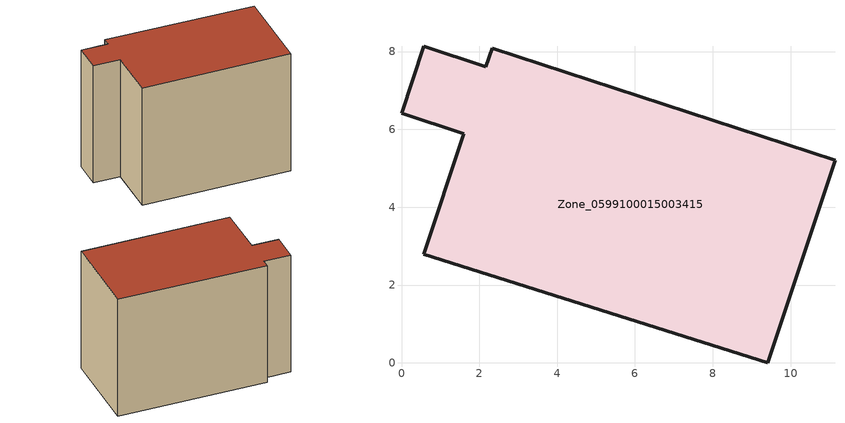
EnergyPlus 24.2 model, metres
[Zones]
Zone_0599100015003415
 floor ground (C_G): 1.6,5.89 0,6.42 0.57,8.14 2.17,7.61 2.33,8.09 11.14,5.2 9.42,0 0.57,2.79 z0.82
 wall outside (C_F): 2.17,7.61 0.57,8.14 0,6.42 1.6,5.89 0.57,2.79 9.42,0 11.14,5.2 2.33,8.09 2.17,7.61 z0.82:8.77
 roof outside (C_R): 1.6,5.89 0.57,2.79 9.42,0 11.14,5.2 2.33,8.09 2.17,7.61 0.57,8.14 0,6.42 z8.77
[BUILDING]
Pand.0599100015003415: North Axis=0; Terrain=City; Loads Convergence Tolerance Value=0.04; Temperature Convergence Tolerance Value=0.4; Solar Distribution=FullExterior; Maximum Number of Warmup Days=25; Minimum Number of Warmup Days=1
[Site:Location]
Rotterdam.The.Hague.AP_ZH_NLD Design_Conditions: Latitude=51.96; Longitude=4.45; Time Zone=1; Elevation=-4.5
[SITE:GROUNDTEMPERATURE:BUILDINGSURFACE]
18, 18, 18, 18, 18, 18, 18, 18, 18, 18, 18, 18
[MATERIAL] Thermal Absorptance=0.9; Solar Absorptance=0.7; Visible Absorptance=0.7
Name | Roughness | Thickness | Conductivity | Density | Specific Heat
G.TI.1965-1974 | MediumSmooth | 0.15 | 0.882353 | 540 | 1210
F.TI.1965-1974 | Rough | 0.3 | 0.697674 | 1920 | 840
R.TI.1965-1974 | MediumRough | 0.2 | 0.232558 | 1500 | 1000
[CONSTRUCTION]
C_G: G.TI.1965-1974
C_F: F.TI.1965-1974
C_R: R.TI.1965-1974
[ZONE]
Zone_0599100015003415: Type=1; Multiplier=1; Ceiling Height=Autocalculate; Volume=Autocalculate; Floor Area=autocalculate; Part of Total Floor Area=Yes
[ZONEINFILTRATION:DESIGNFLOWRATE]
Infil_Zone_0599100015003415: Zone or ZoneList or Space or SpaceList=Zone_0599100015003415; Schedule=AlwaysOn; Design Flow Rate Calculation Method=Flow/Area; Flow Rate per Floor Area=0.003; Constant Term Coefficient=1; Temperature Term Coefficient=0; Velocity Term Coefficient=0; Velocity Squared Term Coefficient=0
[HVACTEMPLATE:ZONE:IDEALLOADSAIRSYSTEM]
Zone_0599100015003415: Maximum Heating Supply Air Temperature=50; Minimum Cooling Supply Air Temperature=13; Maximum Heating Supply Air Humidity Ratio=0.0156; Minimum Cooling Supply Air Humidity Ratio=0.0077; Heating Limit=NoLimit; Cooling Limit=NoLimit; Dehumidification Control Type=ConstantSensibleHeatRatio; Cooling Sensible Heat Ratio=0.7; Dehumidification Setpoint=60; Humidification Control Type=None; Humidification Setpoint=30; Outdoor Air Method=None; Outdoor Air Flow Rate per Person=0.00944; Outdoor Air Flow Rate per Zone Floor Area=0; Outdoor Air Flow Rate per Zone=0; Demand Controlled Ventilation Type=None; Outdoor Air Economizer Type=NoEconomizer; Heat Recovery Type=None; Sensible Heat Recovery Effectiveness=0.7; Latent Heat Recovery Effectiveness=0.65
[ZONECONTROL:THERMOSTAT]
ThermostatControl_Zone_0599100015003415: Zone or ZoneList=Zone_0599100015003415; Control Type Schedule=DualSetpointControlType; Control 1=Thermostat_Zone_0599100015003415; Temperature Difference Between Cutout And Setpoint=0
[THERMOSTATSETPOINT:DUALSETPOINT]
Thermostat_Zone_0599100015003415: Heating Setpoint Temperature Schedule=HeatingSetpoint_Zone_0599100015003415; Cooling Setpoint Temperature Schedule=CoolingSetpoint_Zone_0599100015003415
[SCHEDULE:COMPACT]
HeatingSetpoint_Zone_0599100015003415: Through: 12/31, For: AllDays, Until: 24:00, 21
CoolingSetpoint_Zone_0599100015003415: Through: 12/31, For: AllDays, Until: 24:00, 24
DualSetpointControlType: Through: 12/31, For: AllDays, Until: 24:00, 4
AlwaysOn: Through: 12/31, For: AllDays, Until: 24:00, 1
